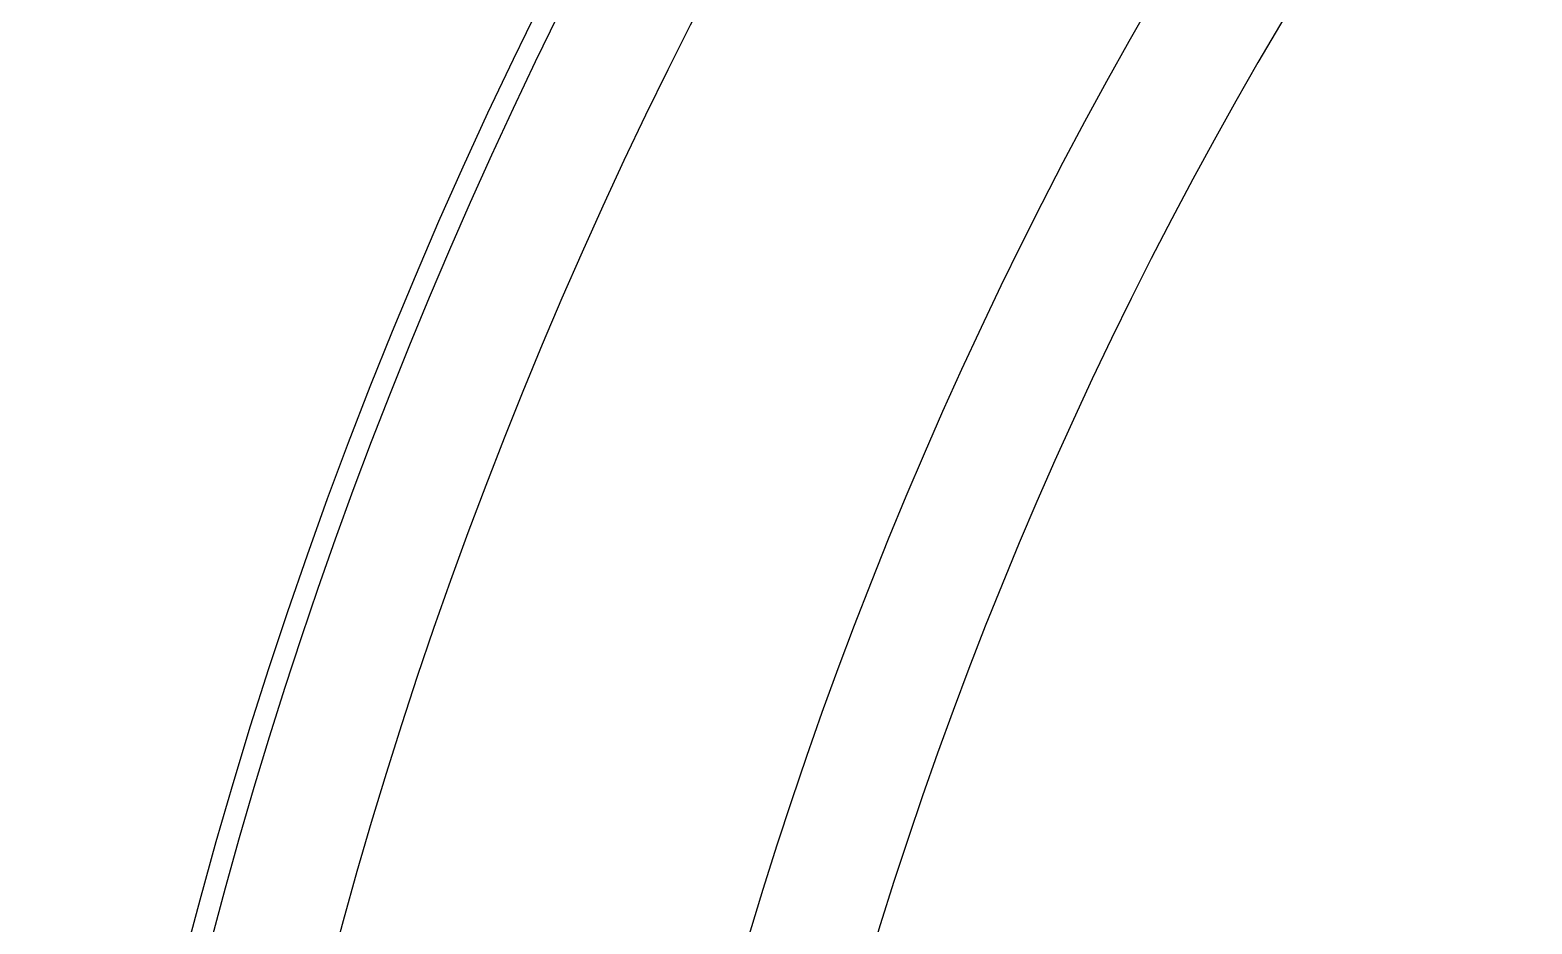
# Model space of a CAD drawing. Extents: x 16295159345 to 16296660660, y -37409619871 to -37408926496.
# Drawn here: x 16295159472.1 to 16295159545.6, y -37408926771.7 to -37408926727.9 of the extents above; entities that cross this region are included whole.
import ezdxf

# ---------------------------------------------------------------- set-up
doc = ezdxf.new("R2010")
doc.units = 0
doc.header["$LTSCALE"] = 10
doc.header["$MEASUREMENT"] = 0
doc.linetypes.add('DASHED', pattern=[19.05, 12.7, -6.35])
doc.layers.add('BODY', color=7, linetype='CONTINUOUS')
doc.layers.add('Default', color=7, linetype='CONTINUOUS')

msp = doc.modelspace()

# ---------------------------------------------------------------- linework, layer by layer
at = {"layer": 'BODY', "ltscale": 0.7}
for radius, start, end in [(240, 90, 180), (239, 96.01583009, 173.98407268), (233, 96.01583009, 173.98407268)]:
    msp.add_arc((16295159712.05924, -37408926833.401627), radius, start, end, dxfattribs=at)
at = {"layer": 'Default', "linetype": 'DASHED', "ltscale": 0.1}
for radius, start, end in [(213.686972, 96.03133744, 173.96868552), (207.686972, 96.0514092, 173.94845908)]:
    msp.add_arc((16295159712.05924, -37408926833.401627), radius, start, end, dxfattribs=at)

doc.saveas('drawing.dxf')
